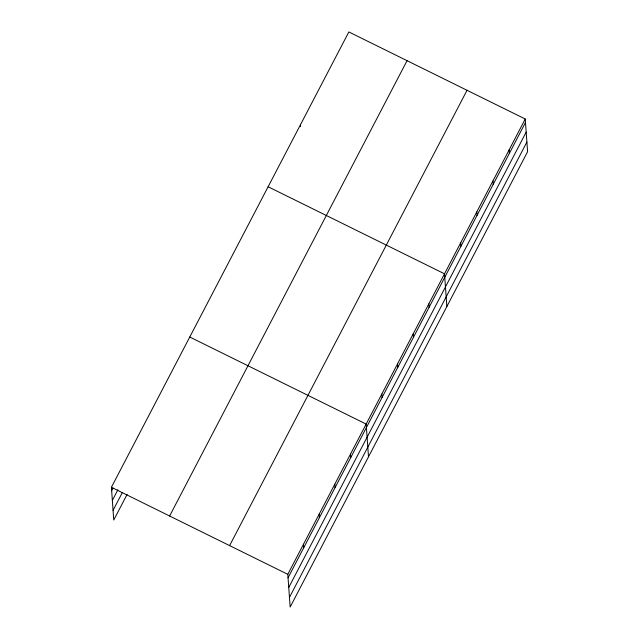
<?xml version="1.0" encoding="UTF-8"?>
<svg xmlns="http://www.w3.org/2000/svg" width="639" height="639" viewBox="0 0 639 639"><rect width="100%" height="100%" fill="white"/><g stroke="black" fill="none" stroke-linecap="round" stroke-linejoin="round"><path stroke-width="0.96" d="M127.121 494.362L113.758 519.994L111.41 487.277L348.846 31.95L525.242 119.006L527.59 151.723L290.154 607.05L287.806 574.333L525.242 119.006M111.657 490.744L113.039 488.092M112.352 500.401L117.88 489.793M113.063 510.345L122.281 492.669M169.623 516.008L407.059 60.681M229.601 545.61L467.037 90.275M288.053 577.8L525.49 122.472M288.748 587.457L526.185 132.121M289.459 597.401L526.895 142.066M268.116 186.764L444.512 273.819L446.861 306.528M189.767 337.025L366.163 424.08L368.503 456.789M111.41 487.277L287.806 574.333M509.099 149.965L509.347 153.432M492.957 180.933L493.204 184.399M476.806 211.892L477.053 215.359M460.663 242.852L460.911 246.327M428.849 303.868L429.096 307.335M413.177 333.925L413.425 337.392M397.506 363.974L397.754 367.441M381.834 394.023L382.082 397.49M350.491 454.129L350.739 457.596M334.82 484.178L335.068 487.645M300.41 124.837L300.538 126.57M319.149 514.235L319.396 517.702M303.477 544.284L303.725 547.751"/></g></svg>
